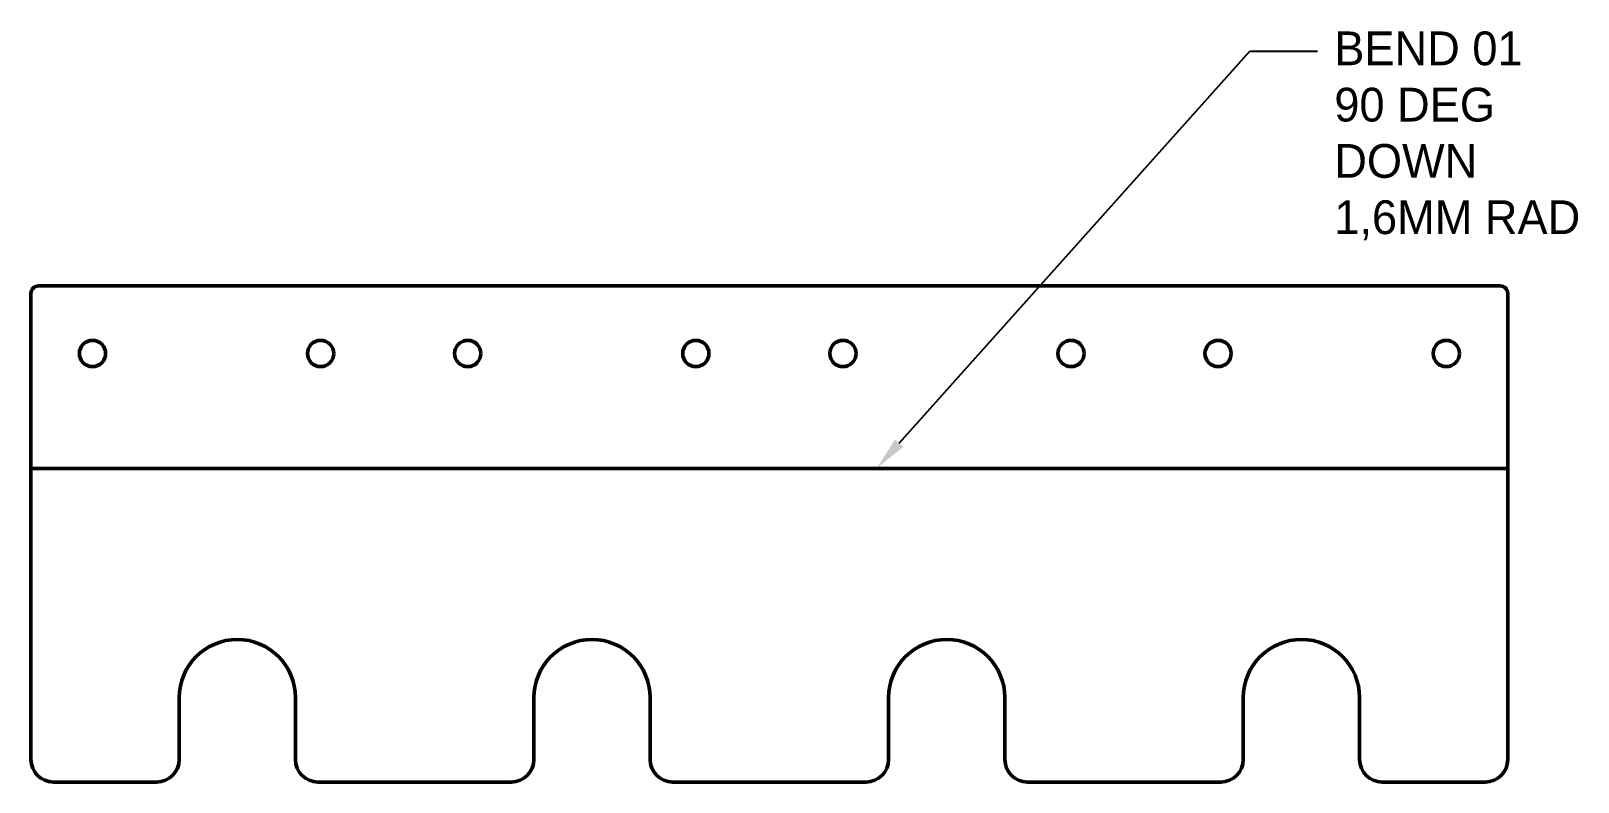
# Model space of a CAD drawing. Header units: millimetres. Extents: x 0 to 412, y -85 to 115.
import ezdxf
from ezdxf import colors
from ezdxf.entities.mleader import LeaderData, LeaderLine
from ezdxf.math import Vec2, Vec3

# ---------------------------------------------------------------- set-up
doc = ezdxf.new("R2010")
doc.units = ezdxf.units.MM
for name, color, linetype, lineweight in [('IV_BEND_DOWN', 7, 'Continuous', 50), ('IV_INTERIOR_PROFILES', 7, 'Continuous', 50), ('IV_OUTER_PROFILE', 7, 'Continuous', 50)]:
    doc.layers.add(name, color=color, linetype=linetype, lineweight=lineweight)

msp = doc.modelspace()

# ---------------------------------------------------------------- linework, layer by layer
at = {"layer": 'IV_BEND_DOWN'}
msp.add_line((393.6, -1.81), (0, -1.81), dxfattribs=at)
at = {"layer": 'IV_INTERIOR_PROFILES'}
for centre in [(16.4, 28.8), (77.2, 28.8), (116.4, 28.8), (177.2, 28.8), (216.4, 28.8), (277.2, 28.8), (316.4, 28.8), (377.2, 28.8)]:
    msp.add_circle(centre, 3.5, dxfattribs=at)
at = {"layer": 'IV_OUTER_PROFILE'}
for p, q in [((391.6, 46.8), (2, 46.8)), ((0, -79.42), (0, 44.8)), ((393.6, 44.8), (393.6, -79.42)), ((39.5, -79.42), (39.5, -62.92)), ((70.5, -62.92), (70.5, -79.42)), ((134.03, -79.42), (134.03, -62.92)), ((165.03, -62.92), (165.03, -79.42)), ((228.57, -79.42), (228.57, -62.92)), ((259.57, -62.92), (259.57, -79.42)), ((323.1, -79.42), (323.1, -62.92)), ((354.1, -62.92), (354.1, -79.42)), ((33.5, -85.42), (6, -85.42)), ((128.03, -85.42), (76.5, -85.42)), ((222.57, -85.42), (171.03, -85.42)), ((317.1, -85.42), (265.57, -85.42)), ((387.6, -85.42), (360.1, -85.42))]:
    msp.add_line(p, q, dxfattribs=at)
for centre, radius, start, end in [((2, 44.8), 2, 90, 180), ((391.6, 44.8), 2, 360, 90), ((55, -62.92), 15.5, 360, 180), ((149.53, -62.92), 15.5, 360, 180), ((244.07, -62.92), 15.5, 360, 180), ((338.6, -62.92), 15.5, 0, 180), ((6, -79.42), 6, 180, 270), ((33.5, -79.42), 6, 270, 0), ((76.5, -79.42), 6, 180, 270), ((128.03, -79.42), 6, 270, 360), ((171.03, -79.42), 6, 180, 270), ((222.57, -79.42), 6, 270, 360), ((265.57, -79.42), 6, 180, 270), ((317.1, -79.42), 6, 270, 0), ((360.1, -79.42), 6, 180, 270), ((387.6, -79.42), 6, 270, 0)]:
    msp.add_arc(centre, radius, start, end, dxfattribs=at)

# ---------------------------------------------------------------- leaders
ml = msp.add_multileader_mtext('Standard')
ml.set_content('BEND 01\\P90 DEG\\PDOWN \\P1,6MM RAD', color=256)
ml.set_leader_properties()
ml.build(insert=Vec2(0, 0))
ml.multileader.update_dxf_attribs({"text_right_attachment_type": 6, "dogleg_length": 0.36, "arrow_head_size": 9, "scale": 50})
ctx = ml.context
ctx.base_point, ctx.scale, ctx.char_height, ctx.arrow_head_size, ctx.landing_gap_size, ctx.plane_origin = Vec3(342.87, 109.38), 50, 9, 9, 4.5, Vec3(456.57, 55.67)
ctx.right_attachment = 6
notes = []
notes.append((ctx, [(0, (1, 1, 0), (324.87, 109.38), (1, 0), 18, [(0, [(225.4, -1.81)], 0, [])])]))
ctx.mtext.insert, ctx.mtext.flow_direction = Vec3(347.37, 114.63), 5
for ctx, leaders in notes:
    for number, flags, end, landing, length, lines in leaders:
        leader = LeaderData()
        leader.index, (leader.has_last_leader_line, leader.has_dogleg_vector, leader.attachment_direction) = number, flags
        leader.last_leader_point, leader.dogleg_vector, leader.dogleg_length = Vec3(end), Vec3(landing), length
        for number, points, colour, breaks in lines:
            line = LeaderLine()
            line.index, line.vertices, line.color, line.breaks = number, Vec3.list(points), colors.encode_raw_color(colour), breaks
            leader.lines.append(line)
        ctx.leaders.append(leader)

doc.saveas('drawing.dxf')
